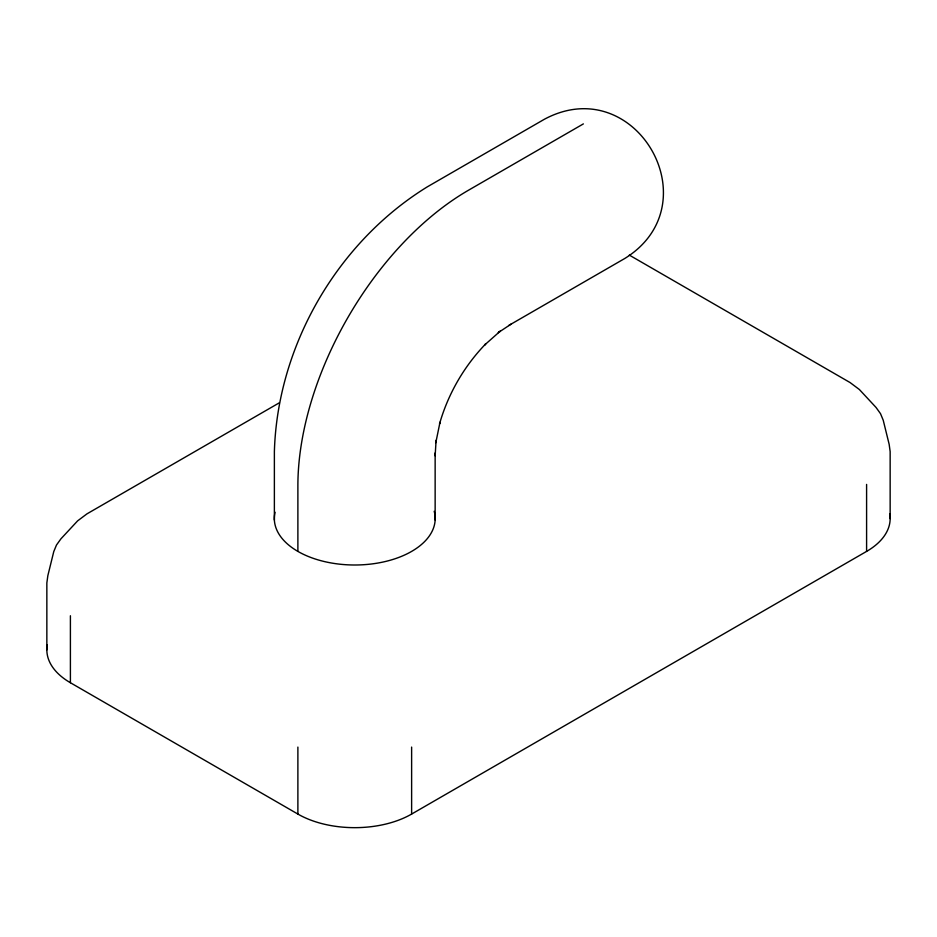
<?xml version="1.0" encoding="UTF-8"?>
<svg xmlns="http://www.w3.org/2000/svg" width="937" height="937" viewBox="0 0 937 937"><rect width="100%" height="100%" fill="white"/><g stroke="black" fill="none" stroke-linecap="round" stroke-linejoin="round"><path stroke-width="1.41" d="M435.143 455.804L436.103 440.296L435.81 442.697L440.003 422.224L439.558 423.84C448.085 393.938 464.108 366.191 485.741 343.856L484.558 345.05L500.206 331.183L498.261 332.635L511.215 324.05M583.376 123.895L468.5 190.223A241.277 139.308 -60 0 0 297.884 485.729L297.884 551.401M279.39 402.769L86.942 513.874L77.619 520.867L60.964 538.787L56.489 545.018L53.772 551.565L47.846 575.658L46.85 582.919L46.85 649.903M508.721 325.49L624.838 258.448C712.588 203.973 635.509 70.462 544.444 119.222L427.284 186.861C337.156 242.39 277.399 345.894 274.377 451.704L274.377 520.023M47.295 645.043A80.43 46.428 0 0 0 70.404 682.733L297.884 814.066A80.43 46.428 0 0 0 411.624 814.066L866.596 551.401A80.43 46.428 0 0 0 889.705 513.71M629.313 255.098L850.058 382.542L859.381 389.523L876.036 407.443L880.511 413.674L883.228 420.233L889.154 444.314L890.15 451.587L890.15 518.559M866.596 484.417L866.596 551.401M435.143 452.922L435.143 520.023M411.624 747.082L411.624 814.066M297.884 747.082L297.884 814.066M70.404 615.75L70.404 682.733M434.194 511.297A80.43 46.428 0 0 1 355.603 564.999A80.43 46.428 0 0 1 275.08 512.258"/></g></svg>
